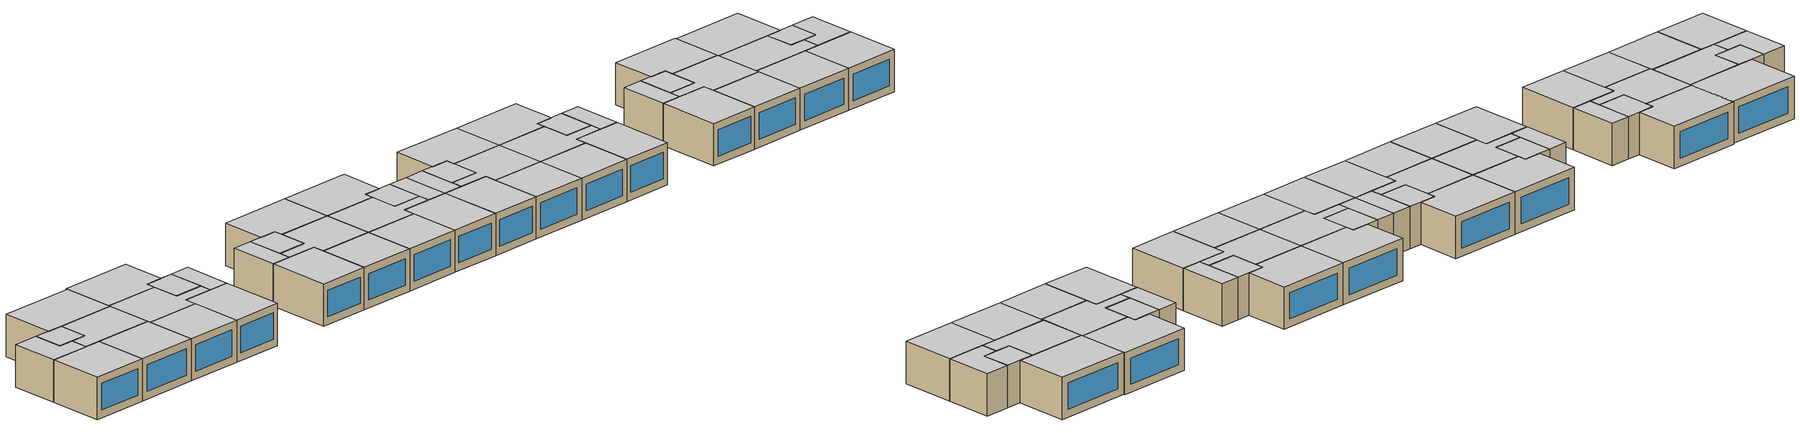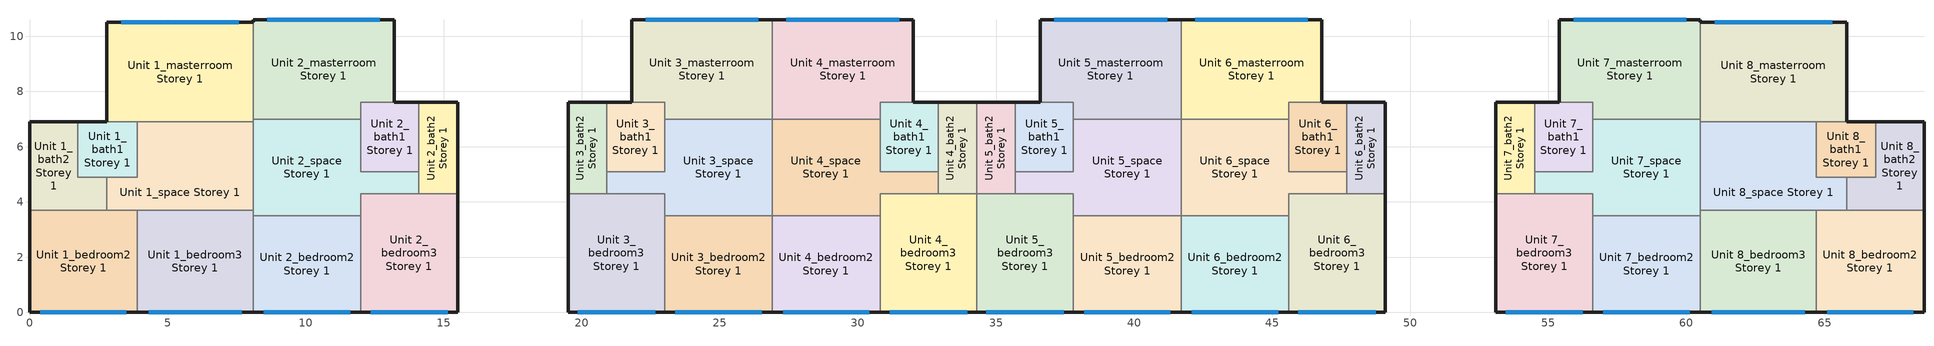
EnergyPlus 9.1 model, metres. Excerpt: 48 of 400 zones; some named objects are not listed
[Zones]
Unit 1_masterroom Storey 1
 floor adiabatic (Project Floor): 8.1,10.5 8.1,6.9 2.8,6.9 2.8,10.5 z6.4
 wall outside (Project Wall): 8.1,10.5 2.8,10.5 2.8,6.9 z6.4:9.2
 wall to Unit 1_bath1 Storey 1 (Project Wall): 2.8,6.9 3.9,6.9 z6.4:9.2
 wall to Unit 1_space Storey 1 (Project Wall): 3.9,6.9 8.1,6.9 z6.4:9.2
 wall to Unit 2_space Storey 1 (Project Wall): 8.1,6.9 8.1,7 z6.4:9.2
 wall to Unit 2_masterroom Storey 1 (Project Wall): 8.1,7 8.1,10.5 z6.4:9.2
 window (Project External Window): 7.57,10.5 3.33,10.5 z6.92:8.67
 ceiling adiabatic (Project Flat Roof): 2.8,10.5 2.8,6.9 8.1,6.9 8.1,10.5 z9.2
Unit 1_bath1 Storey 1
 floor adiabatic (Project Floor): 3.9,4.9 1.75,4.9 1.75,6.9 3.9,6.9 z6.4
 wall outside (Project Wall): 2.8,6.9 1.75,6.9 z6.4:9.2
 wall to Unit 1_bath2 Storey 1 (Project Wall): 1.75,6.9 1.75,4.9 2.8,4.9 z6.4:9.2
 wall to Unit 1_space Storey 1 (Project Wall): 2.8,4.9 3.9,4.9 3.9,6.9 z6.4:9.2
 ceiling adiabatic (Project Flat Roof): 3.9,6.9 1.75,6.9 1.75,4.9 3.9,4.9 z9.2
Unit 1_bath2 Storey 1
 floor adiabatic (Project Floor): 1.75,6.9 1.75,4.9 2.8,4.9 2.8,3.7 0,3.7 0,6.9 z6.4
 wall outside (Project Wall): 1.75,6.9 0,6.9 0,3.7 z6.4:9.2
 wall to Unit 1_bedroom2 Storey 1 (Project Wall): 0,3.7 2.8,3.7 z6.4:9.2
 wall to Unit 1_space Storey 1 (Project Wall): 2.8,3.7 2.8,4.9 z6.4:9.2
 ceiling adiabatic (Project Flat Roof): 0,6.9 0,3.7 2.8,3.7 2.8,4.9 1.75,4.9 1.75,6.9 z9.2
Unit 1_bedroom2 Storey 1
 floor adiabatic (Project Floor): 3.9,3.7 3.9,0 0,0 0,3.7 z6.4
 wall outside (Project Wall): 0,3.7 0,0 3.9,0 z6.4:9.2
 wall to Unit 1_bedroom3 Storey 1 (Project Wall): 3.9,0 3.9,3.7 z6.4:9.2
 wall to Unit 1_space Storey 1 (Project Wall): 3.9,3.7 2.8,3.7 z6.4:9.2
 window (Project External Window): 0.39,0 3.51,0 z6.92:8.67
 ceiling adiabatic (Project Flat Roof): 0,3.7 0,0 3.9,0 3.9,3.7 z9.2
Unit 1_bedroom3 Storey 1
 floor adiabatic (Project Floor): 8.1,3.7 8.1,0 3.9,0 3.9,3.7 z6.4
 wall outside (Project Wall): 3.9,0 8.1,0 z6.4:9.2
 wall to Unit 2_bedroom2 Storey 1 (Project Wall): 8.1,0 8.1,3.5 z6.4:9.2
 wall to Unit 2_space Storey 1 (Project Wall): 8.1,3.5 8.1,3.7 z6.4:9.2
 wall to Unit 1_space Storey 1 (Project Wall): 8.1,3.7 3.9,3.7 z6.4:9.2
 window (Project External Window): 4.32,0 7.68,0 z6.92:8.67
 ceiling adiabatic (Project Flat Roof): 3.9,3.7 3.9,0 8.1,0 8.1,3.7 z9.2
Unit 1_space Storey 1
 floor adiabatic (Project Floor): 8.1,6.9 8.1,3.7 2.8,3.7 2.8,4.9 3.9,4.9 3.9,6.9 z6.4
 wall to Unit 2_space Storey 1 (Project Wall): 8.1,3.7 8.1,6.9 z6.4:9.2
 ceiling adiabatic (Project Flat Roof): 3.9,6.9 3.9,4.9 2.8,4.9 2.8,3.7 8.1,3.7 8.1,6.9 z9.2
Unit 2_masterroom Storey 1
 floor adiabatic (Project Floor): 13.2,10.6 13.2,7.6 12,7.6 12,7 8.1,7 8.1,10.6 z6.4
 wall outside (Project Wall): 13.2,7.6 13.2,10.6 8.1,10.6 8.1,10.5 z6.4:9.2
 wall to Unit 2_space Storey 1 (Project Wall): 8.1,7 12,7 z6.4:9.2
 wall to Unit 2_bath1 Storey 1 (Project Wall): 12,7 12,7.6 13.2,7.6 z6.4:9.2
 window (Project External Window): 12.69,10.6 8.61,10.6 z6.92:8.67
 ceiling adiabatic (Project Flat Roof): 8.1,10.6 8.1,7 12,7 12,7.6 13.2,7.6 13.2,10.6 z9.2
Unit 2_bedroom2 Storey 1
 floor adiabatic (Project Floor): 12,3.5 12,0 8.1,0 8.1,3.5 z6.4
 wall outside (Project Wall): 8.1,0 12,0 z6.4:9.2
 wall to Unit 2_bedroom3 Storey 1 (Project Wall): 12,0 12,3.5 z6.4:9.2
 wall to Unit 2_space Storey 1 (Project Wall): 12,3.5 8.1,3.5 z6.4:9.2
 window (Project External Window): 8.49,0 11.61,0 z6.92:8.67
 ceiling adiabatic (Project Flat Roof): 8.1,3.5 8.1,0 12,0 12,3.5 z9.2
Unit 2_bedroom3 Storey 1
 floor adiabatic (Project Floor): 15.5,4.3 15.5,0 12,0 12,4.3 z6.4
 wall outside (Project Wall): 12,0 15.5,0 15.5,4.3 z6.4:9.2
 wall to Unit 2_space Storey 1 (Project Wall): 14.1,4.3 12,4.3 12,3.5 z6.4:9.2
 wall to Unit 2_bath2 Storey 1 (Project Wall): 15.5,4.3 14.1,4.3 z6.4:9.2
 window (Project External Window): 12.35,0 15.15,0 z6.92:8.67
 ceiling adiabatic (Project Flat Roof): 12,4.3 12,0 15.5,0 15.5,4.3 z9.2
Unit 2_bath1 Storey 1
 floor adiabatic (Project Floor): 14.1,7.6 14.1,5.1 12,5.1 12,7.6 z6.4
 wall outside (Project Wall): 14.1,7.6 13.2,7.6 z6.4:9.2
 wall to Unit 2_space Storey 1 (Project Wall): 12,7 12,5.1 14.1,5.1 z6.4:9.2
 wall to Unit 2_bath2 Storey 1 (Project Wall): 14.1,5.1 14.1,7.6 z6.4:9.2
 ceiling adiabatic (Project Flat Roof): 12,7.6 12,5.1 14.1,5.1 14.1,7.6 z9.2
Unit 2_bath2 Storey 1
 floor adiabatic (Project Floor): 15.5,7.6 15.5,4.3 14.1,4.3 14.1,7.6 z6.4
 wall outside (Project Wall): 15.5,4.3 15.5,7.6 14.1,7.6 z6.4:9.2
 wall to Unit 2_space Storey 1 (Project Wall): 14.1,5.1 14.1,4.3 z6.4:9.2
 ceiling adiabatic (Project Flat Roof): 14.1,7.6 14.1,4.3 15.5,4.3 15.5,7.6 z9.2
Unit 2_space Storey 1
 floor adiabatic (Project Floor): 8.1,7 12,7 12,5.1 14.1,5.1 14.1,4.3 12,4.3 12,3.5 8.1,3.5 z6.4
 ceiling adiabatic (Project Flat Roof): 8.1,3.5 12,3.5 12,4.3 14.1,4.3 14.1,5.1 12,5.1 12,7 8.1,7 z9.2
Unit 3_masterroom Storey 1
 floor adiabatic (Project Floor): 26.9,7 23,7 23,7.6 21.8,7.6 21.8,10.6 26.9,10.6 z6.4
 wall outside (Project Wall): 26.9,10.6 21.8,10.6 21.8,7.6 z6.4:9.2
 wall to Unit 3_bath1 Storey 1 (Project Wall): 21.8,7.6 23,7.6 23,7 z6.4:9.2
 wall to Unit 3_space Storey 1 (Project Wall): 23,7 26.9,7 z6.4:9.2
 wall to Unit 4_masterroom Storey 1 (Project Wall): 26.9,7 26.9,10.6 z6.4:9.2
 window (Project External Window): 26.39,10.6 22.31,10.6 z6.92:8.67
 ceiling adiabatic (Project Flat Roof): 26.9,10.6 21.8,10.6 21.8,7.6 23,7.6 23,7 26.9,7 z9.2
Unit 3_bedroom2 Storey 1
 floor adiabatic (Project Floor): 26.9,0 23,0 23,3.5 26.9,3.5 z6.4
 wall outside (Project Wall): 23,0 26.9,0 z6.4:9.2
 wall to Unit 3_space Storey 1 (Project Wall): 26.9,3.5 23,3.5 z6.4:9.2
 wall to Unit 3_bedroom3 Storey 1 (Project Wall): 23,3.5 23,0 z6.4:9.2
 wall to Unit 4_bedroom2 Storey 1 (Project Wall): 26.9,0 26.9,3.5 z6.4:9.2
 window (Project External Window): 23.39,0 26.51,0 z6.92:8.67
 ceiling adiabatic (Project Flat Roof): 26.9,3.5 23,3.5 23,0 26.9,0 z9.2
Unit 3_bedroom3 Storey 1
 floor adiabatic (Project Floor): 23,0 19.5,0 19.5,4.3 23,4.3 z6.4
 wall outside (Project Wall): 19.5,4.3 19.5,0 23,0 z6.4:9.2
 wall to Unit 3_space Storey 1 (Project Wall): 23,3.5 23,4.3 20.9,4.3 z6.4:9.2
 wall to Unit 3_bath2 Storey 1 (Project Wall): 20.9,4.3 19.5,4.3 z6.4:9.2
 window (Project External Window): 19.85,0 22.65,0 z6.92:8.67
 ceiling adiabatic (Project Flat Roof): 23,4.3 19.5,4.3 19.5,0 23,0 z9.2
Unit 3_bath1 Storey 1
 floor adiabatic (Project Floor): 23,5.1 20.9,5.1 20.9,7.6 23,7.6 z6.4
 wall outside (Project Wall): 21.8,7.6 20.9,7.6 z6.4:9.2
 wall to Unit 3_bath2 Storey 1 (Project Wall): 20.9,7.6 20.9,5.1 z6.4:9.2
 wall to Unit 3_space Storey 1 (Project Wall): 20.9,5.1 23,5.1 23,7 z6.4:9.2
 ceiling adiabatic (Project Flat Roof): 23,7.6 20.9,7.6 20.9,5.1 23,5.1 z9.2
Unit 3_bath2 Storey 1
 floor adiabatic (Project Floor): 20.9,4.3 19.5,4.3 19.5,7.6 20.9,7.6 z6.4
 wall outside (Project Wall): 20.9,7.6 19.5,7.6 19.5,4.3 z6.4:9.2
 wall to Unit 3_space Storey 1 (Project Wall): 20.9,4.3 20.9,5.1 z6.4:9.2
 ceiling adiabatic (Project Flat Roof): 20.9,7.6 19.5,7.6 19.5,4.3 20.9,4.3 z9.2
Unit 3_space Storey 1
 floor adiabatic (Project Floor): 23,3.5 23,4.3 20.9,4.3 20.9,5.1 23,5.1 23,7 26.9,7 26.9,3.5 z6.4
 wall to Unit 4_space Storey 1 (Project Wall): 26.9,3.5 26.9,7 z6.4:9.2
 ceiling adiabatic (Project Flat Roof): 26.9,3.5 26.9,7 23,7 23,5.1 20.9,5.1 20.9,4.3 23,4.3 23,3.5 z9.2
Unit 4_masterroom Storey 1
 floor adiabatic (Project Floor): 32,10.6 32,7.6 30.8,7.6 30.8,7 26.9,7 26.9,10.6 z6.4
 wall outside (Project Wall): 32,7.6 32,10.6 26.9,10.6 z6.4:9.2
 wall to Unit 4_space Storey 1 (Project Wall): 26.9,7 30.8,7 z6.4:9.2
 wall to Unit 4_bath1 Storey 1 (Project Wall): 30.8,7 30.8,7.6 32,7.6 z6.4:9.2
 window (Project External Window): 31.49,10.6 27.41,10.6 z6.92:8.67
 ceiling adiabatic (Project Flat Roof): 26.9,10.6 26.9,7 30.8,7 30.8,7.6 32,7.6 32,10.6 z9.2
Unit 4_bedroom2 Storey 1
 floor adiabatic (Project Floor): 30.8,3.5 30.8,0 26.9,0 26.9,3.5 z6.4
 wall outside (Project Wall): 26.9,0 30.8,0 z6.4:9.2
 wall to Unit 4_bedroom3 Storey 1 (Project Wall): 30.8,0 30.8,3.5 z6.4:9.2
 wall to Unit 4_space Storey 1 (Project Wall): 30.8,3.5 26.9,3.5 z6.4:9.2
 window (Project External Window): 27.29,0 30.41,0 z6.92:8.67
 ceiling adiabatic (Project Flat Roof): 26.9,3.5 26.9,0 30.8,0 30.8,3.5 z9.2
Unit 4_bedroom3 Storey 1
 floor adiabatic (Project Floor): 34.3,4.3 34.3,0 30.8,0 30.8,4.3 z6.4
 wall outside (Project Wall): 30.8,0 34.3,0 z6.4:9.2
 wall to Unit 4_space Storey 1 (Project Wall): 32.9,4.3 30.8,4.3 30.8,3.5 z6.4:9.2
 wall to Unit 5_bedroom3 Storey 1 (Project Wall): 34.3,0 34.3,4.3 z6.4:9.2
 wall to Unit 4_bath2 Storey 1 (Project Wall): 34.3,4.3 32.9,4.3 z6.4:9.2
 window (Project External Window): 31.15,0 33.95,0 z6.92:8.67
 ceiling adiabatic (Project Flat Roof): 30.8,4.3 30.8,0 34.3,0 34.3,4.3 z9.2
Unit 4_bath1 Storey 1
 floor adiabatic (Project Floor): 32.9,7.6 32.9,5.1 30.8,5.1 30.8,7.6 z6.4
 wall outside (Project Wall): 32.9,7.6 32,7.6 z6.4:9.2
 wall to Unit 4_space Storey 1 (Project Wall): 30.8,7 30.8,5.1 32.9,5.1 z6.4:9.2
 wall to Unit 4_bath2 Storey 1 (Project Wall): 32.9,5.1 32.9,7.6 z6.4:9.2
 ceiling adiabatic (Project Flat Roof): 30.8,7.6 30.8,5.1 32.9,5.1 32.9,7.6 z9.2
Unit 4_bath2 Storey 1
 floor adiabatic (Project Floor): 34.3,7.6 34.3,4.3 32.9,4.3 32.9,7.6 z6.4
 wall outside (Project Wall): 34.3,7.6 32.9,7.6 z6.4:9.2
 wall to Unit 4_space Storey 1 (Project Wall): 32.9,5.1 32.9,4.3 z6.4:9.2
 wall to Unit 5_bath2 Storey 1 (Project Wall): 34.3,4.3 34.3,7.6 z6.4:9.2
 ceiling adiabatic (Project Flat Roof): 32.9,7.6 32.9,4.3 34.3,4.3 34.3,7.6 z9.2
Unit 4_space Storey 1
 floor adiabatic (Project Floor): 26.9,7 30.8,7 30.8,5.1 32.9,5.1 32.9,4.3 30.8,4.3 30.8,3.5 26.9,3.5 z6.4
 ceiling adiabatic (Project Flat Roof): 26.9,3.5 30.8,3.5 30.8,4.3 32.9,4.3 32.9,5.1 30.8,5.1 30.8,7 26.9,7 z9.2
Unit 5_masterroom Storey 1
 floor adiabatic (Project Floor): 41.7,7 37.8,7 37.8,7.6 36.6,7.6 36.6,10.6 41.7,10.6 z6.4
 wall outside (Project Wall): 41.7,10.6 36.6,10.6 36.6,7.6 z6.4:9.2
 wall to Unit 5_bath1 Storey 1 (Project Wall): 36.6,7.6 37.8,7.6 37.8,7 z6.4:9.2
 wall to Unit 5_space Storey 1 (Project Wall): 37.8,7 41.7,7 z6.4:9.2
 wall to Unit 6_masterroom Storey 1 (Project Wall): 41.7,7 41.7,10.6 z6.4:9.2
 window (Project External Window): 41.19,10.6 37.11,10.6 z6.92:8.67
 ceiling adiabatic (Project Flat Roof): 41.7,10.6 36.6,10.6 36.6,7.6 37.8,7.6 37.8,7 41.7,7 z9.2
Unit 5_bedroom2 Storey 1
 floor adiabatic (Project Floor): 41.7,0 37.8,0 37.8,3.5 41.7,3.5 z6.4
 wall outside (Project Wall): 37.8,0 41.7,0 z6.4:9.2
 wall to Unit 5_space Storey 1 (Project Wall): 41.7,3.5 37.8,3.5 z6.4:9.2
 wall to Unit 5_bedroom3 Storey 1 (Project Wall): 37.8,3.5 37.8,0 z6.4:9.2
 wall to Unit 6_bedroom2 Storey 1 (Project Wall): 41.7,0 41.7,3.5 z6.4:9.2
 window (Project External Window): 38.19,0 41.31,0 z6.92:8.67
 ceiling adiabatic (Project Flat Roof): 41.7,3.5 37.8,3.5 37.8,0 41.7,0 z9.2
Unit 5_bedroom3 Storey 1
 floor adiabatic (Project Floor): 37.8,0 34.3,0 34.3,4.3 37.8,4.3 z6.4
 wall outside (Project Wall): 34.3,0 37.8,0 z6.4:9.2
 wall to Unit 5_space Storey 1 (Project Wall): 37.8,3.5 37.8,4.3 35.7,4.3 z6.4:9.2
 wall to Unit 5_bath2 Storey 1 (Project Wall): 35.7,4.3 34.3,4.3 z6.4:9.2
 window (Project External Window): 34.65,0 37.45,0 z6.92:8.67
 ceiling adiabatic (Project Flat Roof): 37.8,4.3 34.3,4.3 34.3,0 37.8,0 z9.2
Unit 5_bath1 Storey 1
 floor adiabatic (Project Floor): 37.8,5.1 35.7,5.1 35.7,7.6 37.8,7.6 z6.4
 wall outside (Project Wall): 36.6,7.6 35.7,7.6 z6.4:9.2
 wall to Unit 5_bath2 Storey 1 (Project Wall): 35.7,7.6 35.7,5.1 z6.4:9.2
 wall to Unit 5_space Storey 1 (Project Wall): 35.7,5.1 37.8,5.1 37.8,7 z6.4:9.2
 ceiling adiabatic (Project Flat Roof): 37.8,7.6 35.7,7.6 35.7,5.1 37.8,5.1 z9.2
Unit 5_bath2 Storey 1
 floor adiabatic (Project Floor): 35.7,4.3 34.3,4.3 34.3,7.6 35.7,7.6 z6.4
 wall outside (Project Wall): 35.7,7.6 34.3,7.6 z6.4:9.2
 wall to Unit 5_space Storey 1 (Project Wall): 35.7,4.3 35.7,5.1 z6.4:9.2
 ceiling adiabatic (Project Flat Roof): 35.7,7.6 34.3,7.6 34.3,4.3 35.7,4.3 z9.2
Unit 5_space Storey 1
 floor adiabatic (Project Floor): 37.8,3.5 37.8,4.3 35.7,4.3 35.7,5.1 37.8,5.1 37.8,7 41.7,7 41.7,3.5 z6.4
 wall to Unit 6_space Storey 1 (Project Wall): 41.7,3.5 41.7,7 z6.4:9.2
 ceiling adiabatic (Project Flat Roof): 41.7,3.5 41.7,7 37.8,7 37.8,5.1 35.7,5.1 35.7,4.3 37.8,4.3 37.8,3.5 z9.2
Unit 6_masterroom Storey 1
 floor adiabatic (Project Floor): 46.8,10.6 46.8,7.6 45.6,7.6 45.6,7 41.7,7 41.7,10.6 z6.4
 wall outside (Project Wall): 46.8,7.6 46.8,10.6 41.7,10.6 z6.4:9.2
 wall to Unit 6_space Storey 1 (Project Wall): 41.7,7 45.6,7 z6.4:9.2
 wall to Unit 6_bath1 Storey 1 (Project Wall): 45.6,7 45.6,7.6 46.8,7.6 z6.4:9.2
 window (Project External Window): 46.29,10.6 42.21,10.6 z6.92:8.67
 ceiling adiabatic (Project Flat Roof): 41.7,10.6 41.7,7 45.6,7 45.6,7.6 46.8,7.6 46.8,10.6 z9.2
Unit 6_bedroom2 Storey 1
 floor adiabatic (Project Floor): 45.6,3.5 45.6,0 41.7,0 41.7,3.5 z6.4
 wall outside (Project Wall): 41.7,0 45.6,0 z6.4:9.2
 wall to Unit 6_bedroom3 Storey 1 (Project Wall): 45.6,0 45.6,3.5 z6.4:9.2
 wall to Unit 6_space Storey 1 (Project Wall): 45.6,3.5 41.7,3.5 z6.4:9.2
 window (Project External Window): 42.09,0 45.21,0 z6.92:8.67
 ceiling adiabatic (Project Flat Roof): 41.7,3.5 41.7,0 45.6,0 45.6,3.5 z9.2
Unit 6_bedroom3 Storey 1
 floor adiabatic (Project Floor): 49.1,4.3 49.1,0 45.6,0 45.6,4.3 z6.4
 wall outside (Project Wall): 45.6,0 49.1,0 49.1,4.3 z6.4:9.2
 wall to Unit 6_space Storey 1 (Project Wall): 47.7,4.3 45.6,4.3 45.6,3.5 z6.4:9.2
 wall to Unit 6_bath2 Storey 1 (Project Wall): 49.1,4.3 47.7,4.3 z6.4:9.2
 window (Project External Window): 45.95,0 48.75,0 z6.92:8.67
 ceiling adiabatic (Project Flat Roof): 45.6,4.3 45.6,0 49.1,0 49.1,4.3 z9.2
Unit 6_bath1 Storey 1
 floor adiabatic (Project Floor): 47.7,7.6 47.7,5.1 45.6,5.1 45.6,7.6 z6.4
 wall outside (Project Wall): 47.7,7.6 46.8,7.6 z6.4:9.2
 wall to Unit 6_space Storey 1 (Project Wall): 45.6,7 45.6,5.1 47.7,5.1 z6.4:9.2
 wall to Unit 6_bath2 Storey 1 (Project Wall): 47.7,5.1 47.7,7.6 z6.4:9.2
 ceiling adiabatic (Project Flat Roof): 45.6,7.6 45.6,5.1 47.7,5.1 47.7,7.6 z9.2
Unit 6_bath2 Storey 1
 floor adiabatic (Project Floor): 49.1,7.6 49.1,4.3 47.7,4.3 47.7,7.6 z6.4
 wall outside (Project Wall): 49.1,4.3 49.1,7.6 47.7,7.6 z6.4:9.2
 wall to Unit 6_space Storey 1 (Project Wall): 47.7,5.1 47.7,4.3 z6.4:9.2
 ceiling adiabatic (Project Flat Roof): 47.7,7.6 47.7,4.3 49.1,4.3 49.1,7.6 z9.2
Unit 6_space Storey 1
 floor adiabatic (Project Floor): 41.7,7 45.6,7 45.6,5.1 47.7,5.1 47.7,4.3 45.6,4.3 45.6,3.5 41.7,3.5 z6.4
 ceiling adiabatic (Project Flat Roof): 41.7,3.5 45.6,3.5 45.6,4.3 47.7,4.3 47.7,5.1 45.6,5.1 45.6,7 41.7,7 z9.2
Unit 7_masterroom Storey 1
 floor adiabatic (Project Floor): 60.5,7 56.6,7 56.6,7.6 55.4,7.6 55.4,10.6 60.5,10.6 z6.4
 wall outside (Project Wall): 60.5,10.5 60.5,10.6 55.4,10.6 55.4,7.6 z6.4:9.2
 wall to Unit 7_bath1 Storey 1 (Project Wall): 55.4,7.6 56.6,7.6 56.6,7 z6.4:9.2
 wall to Unit 7_space Storey 1 (Project Wall): 56.6,7 60.5,7 z6.4:9.2
 wall to Unit 8_masterroom Storey 1 (Project Wall): 60.5,7 60.5,10.5 z6.4:9.2
 window (Project External Window): 59.99,10.6 55.91,10.6 z6.92:8.67
 ceiling adiabatic (Project Flat Roof): 60.5,10.6 55.4,10.6 55.4,7.6 56.6,7.6 56.6,7 60.5,7 z9.2
Unit 7_bedroom2 Storey 1
 floor adiabatic (Project Floor): 60.5,0 56.6,0 56.6,3.5 60.5,3.5 z6.4
 wall outside (Project Wall): 56.6,0 60.5,0 z6.4:9.2
 wall to Unit 7_space Storey 1 (Project Wall): 60.5,3.5 56.6,3.5 z6.4:9.2
 wall to Unit 7_bedroom3 Storey 1 (Project Wall): 56.6,3.5 56.6,0 z6.4:9.2
 wall to Unit 8_bedroom3 Storey 1 (Project Wall): 60.5,0 60.5,3.5 z6.4:9.2
 window (Project External Window): 56.99,0 60.11,0 z6.92:8.67
 ceiling adiabatic (Project Flat Roof): 60.5,3.5 56.6,3.5 56.6,0 60.5,0 z9.2
Unit 7_bedroom3 Storey 1
 floor adiabatic (Project Floor): 56.6,0 53.1,0 53.1,4.3 56.6,4.3 z6.4
 wall outside (Project Wall): 53.1,4.3 53.1,0 56.6,0 z6.4:9.2
 wall to Unit 7_space Storey 1 (Project Wall): 56.6,3.5 56.6,4.3 54.5,4.3 z6.4:9.2
 wall to Unit 7_bath2 Storey 1 (Project Wall): 54.5,4.3 53.1,4.3 z6.4:9.2
 window (Project External Window): 53.45,0 56.25,0 z6.92:8.67
 ceiling adiabatic (Project Flat Roof): 56.6,4.3 53.1,4.3 53.1,0 56.6,0 z9.2
Unit 7_bath1 Storey 1
 floor adiabatic (Project Floor): 56.6,5.1 54.5,5.1 54.5,7.6 56.6,7.6 z6.4
 wall outside (Project Wall): 55.4,7.6 54.5,7.6 z6.4:9.2
 wall to Unit 7_bath2 Storey 1 (Project Wall): 54.5,7.6 54.5,5.1 z6.4:9.2
 wall to Unit 7_space Storey 1 (Project Wall): 54.5,5.1 56.6,5.1 56.6,7 z6.4:9.2
 ceiling adiabatic (Project Flat Roof): 56.6,7.6 54.5,7.6 54.5,5.1 56.6,5.1 z9.2
Unit 7_bath2 Storey 1
 floor adiabatic (Project Floor): 54.5,4.3 53.1,4.3 53.1,7.6 54.5,7.6 z6.4
 wall outside (Project Wall): 54.5,7.6 53.1,7.6 53.1,4.3 z6.4:9.2
 wall to Unit 7_space Storey 1 (Project Wall): 54.5,4.3 54.5,5.1 z6.4:9.2
 ceiling adiabatic (Project Flat Roof): 54.5,7.6 53.1,7.6 53.1,4.3 54.5,4.3 z9.2
Unit 7_space Storey 1
 floor adiabatic (Project Floor): 56.6,3.5 56.6,4.3 54.5,4.3 54.5,5.1 56.6,5.1 56.6,7 60.5,7 60.5,3.5 z6.4
 wall to Unit 8_bedroom3 Storey 1 (Project Wall): 60.5,3.5 60.5,3.7 z6.4:9.2
 wall to Unit 8_space Storey 1 (Project Wall): 60.5,3.7 60.5,6.9 z6.4:9.2
 wall to Unit 8_masterroom Storey 1 (Project Wall): 60.5,6.9 60.5,7 z6.4:9.2
 ceiling adiabatic (Project Flat Roof): 60.5,3.5 60.5,7 56.6,7 56.6,5.1 54.5,5.1 54.5,4.3 56.6,4.3 56.6,3.5 z9.2
Unit 8_masterroom Storey 1
 floor adiabatic (Project Floor): 65.8,6.9 60.5,6.9 60.5,10.5 65.8,10.5 z6.4
 wall outside (Project Wall): 65.8,6.9 65.8,10.5 60.5,10.5 z6.4:9.2
 wall to Unit 8_space Storey 1 (Project Wall): 60.5,6.9 64.7,6.9 z6.4:9.2
 wall to Unit 8_bath1 Storey 1 (Project Wall): 64.7,6.9 65.8,6.9 z6.4:9.2
 window (Project External Window): 65.27,10.5 61.03,10.5 z6.92:8.67
 ceiling adiabatic (Project Flat Roof): 65.8,10.5 60.5,10.5 60.5,6.9 65.8,6.9 z9.2
Unit 8_bath1 Storey 1
 floor adiabatic (Project Floor): 66.85,6.9 66.85,4.9 64.7,4.9 64.7,6.9 z6.4
 wall outside (Project Wall): 66.85,6.9 65.8,6.9 z6.4:9.2
 wall to Unit 8_space Storey 1 (Project Wall): 64.7,6.9 64.7,4.9 65.8,4.9 z6.4:9.2
 wall to Unit 8_bath2 Storey 1 (Project Wall): 65.8,4.9 66.85,4.9 66.85,6.9 z6.4:9.2
 ceiling adiabatic (Project Flat Roof): 64.7,6.9 64.7,4.9 66.85,4.9 66.85,6.9 z9.2
Unit 8_bath2 Storey 1
 floor adiabatic (Project Floor): 68.6,3.7 65.8,3.7 65.8,4.9 66.85,4.9 66.85,6.9 68.6,6.9 z6.4
 wall outside (Project Wall): 68.6,3.7 68.6,6.9 66.85,6.9 z6.4:9.2
 wall to Unit 8_space Storey 1 (Project Wall): 65.8,4.9 65.8,3.7 z6.4:9.2
 wall to Unit 8_bedroom2 Storey 1 (Project Wall): 65.8,3.7 68.6,3.7 z6.4:9.2
 ceiling adiabatic (Project Flat Roof): 68.6,6.9 66.85,6.9 66.85,4.9 65.8,4.9 65.8,3.7 68.6,3.7 z9.2
Unit 8_bedroom2 Storey 1
 floor adiabatic (Project Floor): 68.6,0 64.7,0 64.7,3.7 68.6,3.7 z6.4
 wall outside (Project Wall): 64.7,0 68.6,0 68.6,3.7 z6.4:9.2
 wall to Unit 8_space Storey 1 (Project Wall): 65.8,3.7 64.7,3.7 z6.4:9.2
 wall to Unit 8_bedroom3 Storey 1 (Project Wall): 64.7,3.7 64.7,0 z6.4:9.2
 window (Project External Window): 65.09,0 68.21,0 z6.92:8.67
 ceiling adiabatic (Project Flat Roof): 68.6,3.7 64.7,3.7 64.7,0 68.6,0 z9.2
Unit 8_bedroom3 Storey 1
 floor adiabatic (Project Floor): 64.7,0 60.5,0 60.5,3.7 64.7,3.7 z6.4
 wall outside (Project Wall): 60.5,0 64.7,0 z6.4:9.2
 wall to Unit 8_space Storey 1 (Project Wall): 64.7,3.7 60.5,3.7 z6.4:9.2
 window (Project External Window): 60.92,0 64.28,0 z6.92:8.67
 ceiling adiabatic (Project Flat Roof): 64.7,3.7 60.5,3.7 60.5,0 64.7,0 z9.2
Unit 8_space Storey 1
 floor adiabatic (Project Floor): 64.7,4.9 65.8,4.9 65.8,3.7 60.5,3.7 60.5,6.9 64.7,6.9 z6.4
 ceiling adiabatic (Project Flat Roof): 64.7,6.9 60.5,6.9 60.5,3.7 65.8,3.7 65.8,4.9 64.7,4.9 z9.2
[Building]
One Precinct: North Axis=0; Terrain=City; Loads Convergence Tolerance Value=0.04; Temperature Convergence Tolerance Value=0.4; Solar Distribution=FullInteriorAndExterior; Maximum Number of Warmup Days=25; Minimum Number of Warmup Days=6
[Site:Location]
SGP_Singapore.486980_IWEC: Latitude=1.37; Longitude=103.98; Time Zone=8; Elevation=16
[MATERIAL] Roughness=MediumRough
Name | Thickness | Conductivity | Density | Specific Heat | Thermal Absorptance | Solar Absorptance | Visible Absorptance
ConcreteWall | 0.15 | 0.8 | 2400 | 880 | 0.85 | 0.79 | 0.79
Greenwall | 0.079 | 2.5 | 1293 | 853 | 0.98 | 0.75 | 0.75
[WindowMaterial:SimpleGlazingSystem]
SingleGlazingEuroGrey: UFactor=5.93; Solar Heat Gain Coefficient=0.62; Visible Transmittance=0.495
[Construction]
Project Wall: Greenwall
Project Floor; Project Flat Roof: ConcreteWall
Project External Window: SingleGlazingEuroGrey
[ZONE] Type=1; Multiplier=1; Ceiling Height=autocalculate; Volume=autocalculate; Floor Area=autocalculate; Part of Total Floor Area=Yes
Unit 1_masterroom Storey 1; Unit 1_bath1 Storey 1; Unit 1_bath2 Storey 1; Unit 1_bedroom2 Storey 1; Unit 1_bedroom3 Storey 1; Unit 1_space Storey 1; Unit 2_masterroom Storey 1; Unit 2_bedroom2 Storey 1; Unit 2_bedroom3 Storey 1; Unit 2_bath1 Storey 1; Unit 2_bath2 Storey 1; Unit 2_space Storey 1; Unit 3_masterroom Storey 1; Unit 3_bedroom2 Storey 1; Unit 3_bedroom3 Storey 1; Unit 3_bath1 Storey 1; Unit 3_bath2 Storey 1; Unit 3_space Storey 1; Unit 4_masterroom Storey 1; Unit 4_bedroom2 Storey 1; Unit 4_bedroom3 Storey 1; Unit 4_bath1 Storey 1; Unit 4_bath2 Storey 1; Unit 4_space Storey 1; Unit 5_masterroom Storey 1; Unit 5_bedroom2 Storey 1; Unit 5_bedroom3 Storey 1; Unit 5_bath1 Storey 1; Unit 5_bath2 Storey 1; Unit 5_space Storey 1; Unit 6_masterroom Storey 1; Unit 6_bedroom2 Storey 1; Unit 6_bedroom3 Storey 1; Unit 6_bath1 Storey 1; Unit 6_bath2 Storey 1; Unit 6_space Storey 1; Unit 7_masterroom Storey 1; Unit 7_bedroom2 Storey 1; Unit 7_bedroom3 Storey 1; Unit 7_bath1 Storey 1; Unit 7_bath2 Storey 1; Unit 7_space Storey 1; Unit 8_masterroom Storey 1; Unit 8_bath1 Storey 1; Unit 8_bath2 Storey 1; Unit 8_bedroom2 Storey 1; Unit 8_bedroom3 Storey 1; Unit 8_space Storey 1
[ZONEINFILTRATION:DESIGNFLOWRATE] Schedule=Always On; Design Flow Rate Calculation Method=AirChanges/Hour; Constant Term Coefficient=1; Temperature Term Coefficient=0; Velocity Term Coefficient=0; Velocity Squared Term Coefficient=0
Name | Zone or ZoneList | Air Changes per Hour
Unit 1_masterroom Storey 1 Infiltration | Unit 1_masterroom Storey 1 | 0.2
Unit 1_bath1 Storey 1 Infiltration | Unit 1_bath1 Storey 1 | 1
Unit 1_bath2 Storey 1 Infiltration | Unit 1_bath2 Storey 1 | 1
Unit 1_bedroom2 Storey 1 Infiltration | Unit 1_bedroom2 Storey 1 | 0.2
Unit 1_bedroom3 Storey 1 Infiltration | Unit 1_bedroom3 Storey 1 | 0.2
Unit 1_space Storey 1 Infiltration | Unit 1_space Storey 1 | 1
Unit 2_masterroom Storey 1 Infiltration | Unit 2_masterroom Storey 1 | 0.2
Unit 2_bedroom2 Storey 1 Infiltration | Unit 2_bedroom2 Storey 1 | 0.2
Unit 2_bedroom3 Storey 1 Infiltration | Unit 2_bedroom3 Storey 1 | 0.2
Unit 2_bath1 Storey 1 Infiltration | Unit 2_bath1 Storey 1 | 1
Unit 2_bath2 Storey 1 Infiltration | Unit 2_bath2 Storey 1 | 1
Unit 2_space Storey 1 Infiltration | Unit 2_space Storey 1 | 1
Unit 3_masterroom Storey 1 Infiltration | Unit 3_masterroom Storey 1 | 0.2
Unit 3_bedroom2 Storey 1 Infiltration | Unit 3_bedroom2 Storey 1 | 0.2
Unit 3_bedroom3 Storey 1 Infiltration | Unit 3_bedroom3 Storey 1 | 0.2
Unit 3_bath1 Storey 1 Infiltration | Unit 3_bath1 Storey 1 | 1
Unit 3_bath2 Storey 1 Infiltration | Unit 3_bath2 Storey 1 | 1
Unit 3_space Storey 1 Infiltration | Unit 3_space Storey 1 | 1
Unit 4_masterroom Storey 1 Infiltration | Unit 4_masterroom Storey 1 | 0.2
Unit 4_bedroom2 Storey 1 Infiltration | Unit 4_bedroom2 Storey 1 | 0.2
Unit 4_bedroom3 Storey 1 Infiltration | Unit 4_bedroom3 Storey 1 | 0.2
Unit 4_bath1 Storey 1 Infiltration | Unit 4_bath1 Storey 1 | 1
Unit 4_bath2 Storey 1 Infiltration | Unit 4_bath2 Storey 1 | 1
Unit 4_space Storey 1 Infiltration | Unit 4_space Storey 1 | 1
Unit 5_masterroom Storey 1 Infiltration | Unit 5_masterroom Storey 1 | 0.2
Unit 5_bedroom2 Storey 1 Infiltration | Unit 5_bedroom2 Storey 1 | 0.2
Unit 5_bedroom3 Storey 1 Infiltration | Unit 5_bedroom3 Storey 1 | 0.2
Unit 5_bath1 Storey 1 Infiltration | Unit 5_bath1 Storey 1 | 1
Unit 5_bath2 Storey 1 Infiltration | Unit 5_bath2 Storey 1 | 1
Unit 5_space Storey 1 Infiltration | Unit 5_space Storey 1 | 1
Unit 6_masterroom Storey 1 Infiltration | Unit 6_masterroom Storey 1 | 0.2
Unit 6_bedroom2 Storey 1 Infiltration | Unit 6_bedroom2 Storey 1 | 0.2
Unit 6_bedroom3 Storey 1 Infiltration | Unit 6_bedroom3 Storey 1 | 0.2
Unit 6_bath1 Storey 1 Infiltration | Unit 6_bath1 Storey 1 | 1
Unit 6_bath2 Storey 1 Infiltration | Unit 6_bath2 Storey 1 | 1
Unit 6_space Storey 1 Infiltration | Unit 6_space Storey 1 | 1
Unit 7_masterroom Storey 1 Infiltration | Unit 7_masterroom Storey 1 | 0.2
Unit 7_bedroom2 Storey 1 Infiltration | Unit 7_bedroom2 Storey 1 | 0.2
Unit 7_bedroom3 Storey 1 Infiltration | Unit 7_bedroom3 Storey 1 | 0.2
Unit 7_bath1 Storey 1 Infiltration | Unit 7_bath1 Storey 1 | 1
Unit 7_bath2 Storey 1 Infiltration | Unit 7_bath2 Storey 1 | 1
Unit 7_space Storey 1 Infiltration | Unit 7_space Storey 1 | 1
Unit 8_masterroom Storey 1 Infiltration | Unit 8_masterroom Storey 1 | 0.2
Unit 8_bath1 Storey 1 Infiltration | Unit 8_bath1 Storey 1 | 1
Unit 8_bath2 Storey 1 Infiltration | Unit 8_bath2 Storey 1 | 1
Unit 8_bedroom2 Storey 1 Infiltration | Unit 8_bedroom2 Storey 1 | 0.2
Unit 8_bedroom3 Storey 1 Infiltration | Unit 8_bedroom3 Storey 1 | 0.2
Unit 8_space Storey 1 Infiltration | Unit 8_space Storey 1 | 1
[HVACTEMPLATE:ZONE:IDEALLOADSAIRSYSTEM] Template Thermostat=Zone Stat; System Availability Schedule=AirCon_normal; Maximum Heating Supply Air Temperature=50; Minimum Cooling Supply Air Temperature=13; Maximum Heating Supply Air Humidity Ratio=0.0156; Minimum Cooling Supply Air Humidity Ratio=0.0077; Heating Limit=NoLimit; Cooling Limit=NoLimit; Heating Availability Schedule=Always Off; Cooling Availability Schedule=AirCon_normal; Dehumidification Control Type=Humidistat; Cooling Sensible Heat Ratio=0.7; Dehumidification Setpoint=60; Humidification Control Type=None; Outdoor Air Method=None; Outdoor Air Flow Rate per Person=0.00944; Outdoor Air Flow Rate per Zone Floor Area=0; Outdoor Air Flow Rate per Zone=0; Demand Controlled Ventilation Type=None; Outdoor Air Economizer Type=NoEconomizer; Heat Recovery Type=None; Sensible Heat Recovery Effectiveness=0.7; Latent Heat Recovery Effectiveness=0.65
Unit 1_masterroom Storey 1; Unit 1_bedroom2 Storey 1; Unit 1_bedroom3 Storey 1; Unit 2_masterroom Storey 1; Unit 2_bedroom2 Storey 1; Unit 2_bedroom3 Storey 1; Unit 3_masterroom Storey 1; Unit 3_bedroom2 Storey 1; Unit 3_bedroom3 Storey 1; Unit 4_masterroom Storey 1; Unit 4_bedroom2 Storey 1; Unit 4_bedroom3 Storey 1; Unit 5_masterroom Storey 1; Unit 5_bedroom2 Storey 1; Unit 5_bedroom3 Storey 1; Unit 6_masterroom Storey 1; Unit 6_bedroom2 Storey 1; Unit 6_bedroom3 Storey 1; Unit 7_masterroom Storey 1; Unit 7_bedroom2 Storey 1; Unit 7_bedroom3 Storey 1; Unit 8_masterroom Storey 1; Unit 8_bedroom2 Storey 1; Unit 8_bedroom3 Storey 1
[Schedule:Compact]
Always On: Through: 12/31, For: AllDays, Until: 24:00, 1
Always Off: Through: 12/31, For: AllDays, Until: 24:00, 0
AirCon_normal: Through: 31 Dec, For: AllDays, Until: 07:00, 1, Until: 22:00, 0, Until: 24:00, 1
